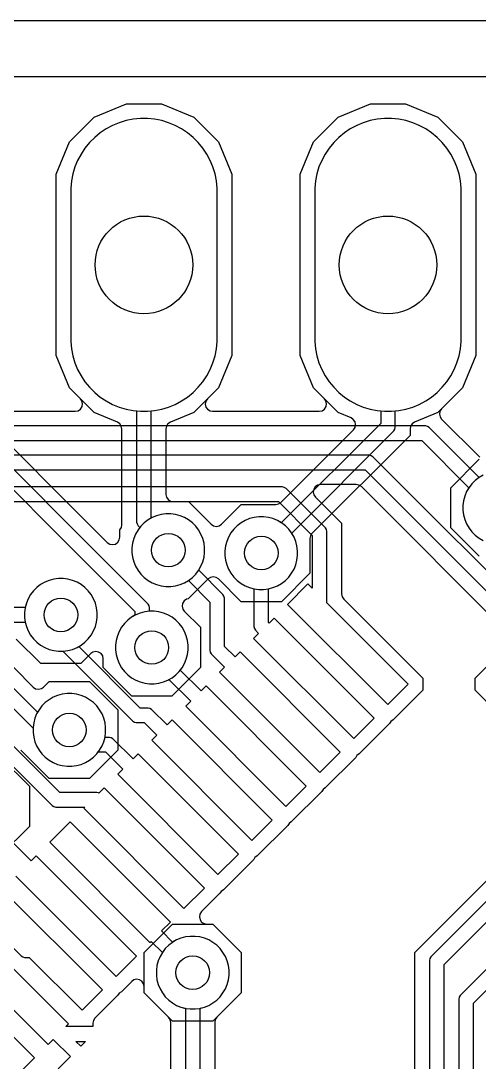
# Model space of a CAD drawing. Header units: millimetres. Extents: x 22.9 to 64.8, y 41.9 to 68.6.
# Drawn here: x 38.72 to 43.49, y 57.74 to 68.58 of the extents above; entities that cross this region are included whole.
import ezdxf

# ---------------------------------------------------------------- set-up
doc = ezdxf.new("R2010")
doc.units = ezdxf.units.MM

msp = doc.modelspace()

# ---------------------------------------------------------------- linework, layer by layer
at = {"layer": '16_copper'}
for points in [[(64.11, 67.996), (23.52, 67.996)], [(38.181, 64.593), (39.624, 63.151), (39.649, 63.134), (39.679, 63.129), (39.708, 63.135), (39.733, 63.153), (39.749, 63.178), (39.754, 63.205), (39.754, 63.28), (39.754, 63.281), (39.771, 63.306), (39.776, 63.334), (39.776, 64.332), (39.77, 64.362), (39.753, 64.387), (39.729, 64.402), (39.487, 64.503), (39.23, 64.76), (39.091, 65.096), (39.091, 66.984), (39.23, 67.32), (39.487, 67.577), (39.823, 67.716), (40.187, 67.716), (40.523, 67.577), (40.78, 67.32), (40.919, 66.984), (40.919, 65.096), (40.78, 64.76), (40.523, 64.503), (40.281, 64.402), (40.255, 64.385), (40.239, 64.36), (40.234, 64.332), (40.234, 63.652), (40.24, 63.623), (40.257, 63.598), (40.282, 63.581), (40.31, 63.576), (40.468, 63.576), (40.704, 63.34), (40.729, 63.324), (40.759, 63.318), (40.789, 63.325), (40.812, 63.34), (41.017, 63.546), (41.377, 63.546), (41.407, 63.552), (41.431, 63.568), (42.186, 64.323), (42.203, 64.348), (42.208, 64.378), (42.202, 64.408), (42.184, 64.432), (42.161, 64.447), (42.027, 64.503), (41.77, 64.76), (41.631, 65.096), (41.631, 66.984), (41.77, 67.32), (42.027, 67.577), (42.363, 67.716), (42.727, 67.716), (43.063, 67.577), (43.32, 67.32), (43.459, 66.984), (43.459, 65.096), (43.32, 64.76), (43.063, 64.503), (42.821, 64.402), (42.795, 64.385), (42.779, 64.36), (42.774, 64.332), (42.774, 64.264), (41.754, 63.245), (41.737, 63.22), (41.732, 63.191), (41.732, 62.831), (41.436, 62.535), (41.017, 62.535), (40.781, 62.771), (40.756, 62.788), (40.726, 62.794), (40.697, 62.787), (40.674, 62.771), (40.466, 62.563), (40.449, 62.56), (40.424, 62.543), (40.407, 62.517), (40.402, 62.487), (40.409, 62.458), (40.425, 62.436), (40.593, 62.268), (40.593, 61.849), (40.297, 61.553), (39.878, 61.553), (39.582, 61.849), (39.582, 61.94), (39.576, 61.97), (39.559, 61.995), (39.534, 62.011), (39.504, 62.016), (39.474, 62.009), (39.452, 61.994), (39.35, 61.892), (38.932, 61.892), (38.677, 62.146)], [(37.766, 64.578), (39.912, 62.432), (39.912, 62.394), (39.877, 62.374), (39.838, 62.343), (39.802, 62.308), (39.772, 62.269), (39.748, 62.226), (39.729, 62.18), (39.716, 62.132), (39.709, 62.083), (39.709, 62.034), (39.716, 61.985), (39.729, 61.937), (39.748, 61.891), (39.772, 61.848), (39.802, 61.809), (39.838, 61.773), (39.877, 61.743), (39.92, 61.719), (39.966, 61.7), (40.013, 61.687), (40.063, 61.68), (40.112, 61.68), (40.161, 61.687), (40.209, 61.7), (40.255, 61.719), (40.298, 61.743), (40.337, 61.773), (40.372, 61.809), (40.403, 61.848), (40.427, 61.891), (40.446, 61.937), (40.459, 61.985), (40.466, 62.034), (40.466, 62.083), (40.459, 62.132), (40.446, 62.18), (40.427, 62.226), (40.403, 62.269), (40.372, 62.308), (40.337, 62.343), (40.298, 62.374), (40.255, 62.398), (40.209, 62.417), (40.161, 62.43), (40.112, 62.437), (40.064, 62.437), (40.064, 62.474), (40.059, 62.493), (40.049, 62.51), (37.904, 64.655)], [(35.857, 64.211), (38.851, 61.217), (38.851, 61.175), (38.858, 61.126), (38.87, 61.078), (38.889, 61.033), (38.914, 60.99), (38.944, 60.95), (38.979, 60.915), (39.019, 60.885), (39.062, 60.86), (39.107, 60.841), (39.155, 60.829), (39.205, 60.822), (39.254, 60.822), (39.303, 60.829), (39.351, 60.841), (39.397, 60.86), (39.44, 60.885), (39.479, 60.915), (39.514, 60.95), (39.544, 60.99), (39.569, 61.033), (39.588, 61.078), (39.601, 61.126), (39.607, 61.175), (39.607, 61.225), (39.601, 61.274), (39.588, 61.322), (39.569, 61.368), (39.544, 61.411), (39.514, 61.45), (39.479, 61.485), (39.44, 61.515), (39.397, 61.54), (39.351, 61.559), (39.303, 61.572), (39.254, 61.578), (39.205, 61.578), (39.155, 61.572), (39.107, 61.559), (39.062, 61.54), (39.019, 61.515), (38.979, 61.485), (38.944, 61.45), (38.914, 61.411), (38.899, 61.384), (35.935, 64.348)], [(43.494, 63.007), (43.198, 63.303), (43.198, 63.721), (43.494, 64.017)], [(43.535, 63.852), (43.492, 63.827), (43.453, 63.797), (43.418, 63.762), (43.388, 63.722), (43.363, 63.68), (43.344, 63.634), (43.331, 63.586), (43.325, 63.537), (43.325, 63.487), (43.331, 63.438), (43.344, 63.39), (43.363, 63.344), (43.388, 63.301), (43.418, 63.262), (43.453, 63.227), (43.492, 63.197), (43.535, 63.172)], [(38.558, 62.321), (38.77, 62.321), (38.782, 62.275), (38.801, 62.23), (38.826, 62.187), (38.856, 62.147), (38.891, 62.112), (38.93, 62.082), (38.973, 62.057), (39.019, 62.038), (39.067, 62.026), (39.116, 62.019), (39.166, 62.019), (39.215, 62.026), (39.263, 62.038), (39.309, 62.057), (39.352, 62.082), (39.391, 62.112), (39.426, 62.147), (39.456, 62.187), (39.481, 62.23), (39.5, 62.275), (39.513, 62.323), (39.519, 62.372), (39.519, 62.422), (39.513, 62.471), (39.5, 62.519), (39.481, 62.565), (39.456, 62.608), (39.426, 62.647), (39.391, 62.682), (39.352, 62.712), (39.309, 62.737), (39.263, 62.756), (39.215, 62.769), (39.166, 62.775), (39.116, 62.775), (39.067, 62.769), (39.019, 62.756), (38.973, 62.737), (38.93, 62.712), (38.891, 62.682), (38.856, 62.647), (38.826, 62.608), (38.801, 62.565), (38.782, 62.519), (38.77, 62.473), (38.599, 62.473)], [(38.46, 62.039), (38.853, 61.646), (38.878, 61.629), (38.908, 61.624), (38.938, 61.63), (38.961, 61.646), (39.02, 61.705), (39.439, 61.705), (39.734, 61.41), (39.734, 60.991), (39.439, 60.695), (39.02, 60.695), (38.724, 60.991)], [(38.517, 60.911), (38.813, 60.615), (38.813, 60.196), (38.517, 59.9)], [(40.284, 49.225), (40.284, 58.157), (40.278, 58.186), (40.262, 58.21), (40.008, 58.465), (40.008, 58.883), (40.304, 59.179), (40.722, 59.179), (41.018, 58.883), (41.018, 58.465), (40.764, 58.21), (40.747, 58.185), (40.742, 58.157), (40.742, 49.225)], [(40.589, 48.997), (40.589, 58.303), (40.635, 58.315), (40.681, 58.334), (40.724, 58.359), (40.763, 58.389), (40.798, 58.424), (40.828, 58.463), (40.853, 58.506), (40.872, 58.552), (40.885, 58.6), (40.891, 58.649), (40.891, 58.699), (40.885, 58.748), (40.872, 58.796), (40.853, 58.842), (40.828, 58.885), (40.798, 58.924), (40.763, 58.959), (40.724, 58.989), (40.681, 59.014), (40.635, 59.033), (40.587, 59.046), (40.538, 59.052), (40.488, 59.052), (40.439, 59.046), (40.391, 59.033), (40.345, 59.014), (40.302, 58.989), (40.263, 58.959), (40.228, 58.924), (40.198, 58.885), (40.173, 58.842), (40.154, 58.796), (40.141, 58.748), (40.135, 58.699), (40.135, 58.649), (40.141, 58.6), (40.154, 58.552), (40.173, 58.506), (40.198, 58.463), (40.228, 58.424), (40.263, 58.389), (40.302, 58.359), (40.345, 58.334), (40.391, 58.315), (40.437, 58.303), (40.437, 48.997)]]:
    msp.add_lwpolyline(points, dxfattribs=at)
for points in [[(39.944, 63.282), (39.919, 63.239), (39.9, 63.193), (39.887, 63.145), (39.881, 63.096), (39.881, 63.046), (39.887, 62.997), (39.9, 62.949), (39.919, 62.903), (39.944, 62.86), (39.974, 62.821), (40.009, 62.786), (40.048, 62.756), (40.091, 62.731), (40.137, 62.712), (40.185, 62.699), (40.234, 62.693), (40.284, 62.693), (40.333, 62.699), (40.381, 62.712), (40.427, 62.731), (40.47, 62.756), (40.509, 62.786), (40.544, 62.821), (40.574, 62.86), (40.599, 62.903), (40.618, 62.949), (40.631, 62.997), (40.637, 63.046), (40.637, 63.096), (40.631, 63.145), (40.618, 63.193), (40.599, 63.239), (40.574, 63.282), (40.544, 63.321), (40.509, 63.356), (40.47, 63.386), (40.427, 63.411), (40.381, 63.43), (40.333, 63.443), (40.284, 63.449), (40.234, 63.449), (40.185, 63.443), (40.137, 63.43), (40.091, 63.411), (40.081, 63.405), (40.081, 64.52), (40.117, 64.523), (40.19, 64.538), (40.262, 64.56), (40.331, 64.588), (40.397, 64.624), (40.459, 64.665), (40.517, 64.713), (40.57, 64.766), (40.618, 64.824), (40.659, 64.886), (40.695, 64.952), (40.723, 65.021), (40.745, 65.093), (40.76, 65.166), (40.767, 65.241), (40.767, 66.839), (40.76, 66.914), (40.745, 66.987), (40.723, 67.059), (40.695, 67.128), (40.659, 67.194), (40.618, 67.256), (40.57, 67.314), (40.517, 67.367), (40.459, 67.415), (40.397, 67.456), (40.331, 67.492), (40.262, 67.52), (40.19, 67.542), (40.117, 67.557), (40.042, 67.564), (39.968, 67.564), (39.893, 67.557), (39.82, 67.542), (39.748, 67.52), (39.679, 67.492), (39.613, 67.456), (39.551, 67.415), (39.493, 67.367), (39.44, 67.314), (39.392, 67.256), (39.351, 67.194), (39.315, 67.128), (39.287, 67.059), (39.265, 66.987), (39.25, 66.914), (39.243, 66.839), (39.243, 65.241), (39.25, 65.166), (39.265, 65.093), (39.287, 65.021), (39.315, 64.952), (39.351, 64.886), (39.392, 64.824), (39.44, 64.766), (39.493, 64.713), (39.551, 64.665), (39.613, 64.624), (39.679, 64.588), (39.748, 64.56), (39.82, 64.538), (39.893, 64.523), (39.929, 64.52), (39.929, 63.363), (39.934, 63.344), (39.944, 63.326), (39.963, 63.307)], [(42.616, 64.33), (42.621, 64.349), (42.621, 64.52), (42.657, 64.523), (42.73, 64.538), (42.802, 64.56), (42.871, 64.588), (42.937, 64.624), (42.999, 64.665), (43.057, 64.713), (43.11, 64.766), (43.158, 64.824), (43.199, 64.886), (43.235, 64.952), (43.263, 65.021), (43.285, 65.093), (43.3, 65.166), (43.307, 65.241), (43.307, 66.839), (43.3, 66.914), (43.285, 66.987), (43.263, 67.059), (43.235, 67.128), (43.199, 67.194), (43.158, 67.256), (43.11, 67.314), (43.057, 67.367), (42.999, 67.415), (42.937, 67.456), (42.871, 67.492), (42.802, 67.52), (42.73, 67.542), (42.657, 67.557), (42.582, 67.564), (42.508, 67.564), (42.433, 67.557), (42.36, 67.542), (42.288, 67.52), (42.219, 67.492), (42.153, 67.456), (42.091, 67.415), (42.033, 67.367), (41.98, 67.314), (41.932, 67.256), (41.891, 67.194), (41.855, 67.128), (41.827, 67.059), (41.805, 66.987), (41.79, 66.914), (41.783, 66.839), (41.783, 65.241), (41.79, 65.166), (41.805, 65.093), (41.827, 65.021), (41.855, 64.952), (41.891, 64.886), (41.932, 64.824), (41.98, 64.766), (42.033, 64.713), (42.091, 64.665), (42.153, 64.624), (42.219, 64.588), (42.288, 64.56), (42.36, 64.538), (42.433, 64.523), (42.469, 64.52), (42.469, 64.391), (41.435, 63.357), (41.394, 63.381), (41.348, 63.399), (41.301, 63.412), (41.251, 63.419), (41.202, 63.419), (41.153, 63.412), (41.105, 63.399), (41.059, 63.381), (41.016, 63.356), (40.977, 63.326), (40.942, 63.29), (40.911, 63.251), (40.887, 63.208), (40.868, 63.162), (40.855, 63.115), (40.848, 63.065), (40.848, 63.016), (40.855, 62.967), (40.868, 62.919), (40.887, 62.873), (40.911, 62.83), (40.942, 62.791), (40.977, 62.756), (41.016, 62.725), (41.059, 62.701), (41.105, 62.682), (41.153, 62.669), (41.202, 62.662), (41.251, 62.662), (41.301, 62.669), (41.348, 62.682), (41.394, 62.701), (41.437, 62.725), (41.477, 62.756), (41.512, 62.791), (41.542, 62.83), (41.567, 62.873), (41.586, 62.919), (41.598, 62.967), (41.605, 63.016), (41.605, 63.065), (41.598, 63.115), (41.586, 63.162), (41.567, 63.208), (41.543, 63.249), (42.606, 64.312)]]:
    msp.add_lwpolyline(points, close=True, dxfattribs=at)
at = {"layer": '1_copper'}
for points in [[(64.11, 67.996), (23.52, 67.996)], [(38.18, 64.516), (39.29, 64.516), (39.32, 64.522), (39.345, 64.539), (39.361, 64.565), (39.366, 64.595), (39.359, 64.624), (39.344, 64.646), (39.23, 64.76), (39.091, 65.096), (39.091, 66.984), (39.23, 67.32), (39.487, 67.577), (39.823, 67.716), (40.187, 67.716), (40.523, 67.577), (40.78, 67.32), (40.919, 66.984), (40.919, 65.096), (40.78, 64.76), (40.666, 64.646), (40.649, 64.621), (40.644, 64.591), (40.65, 64.561), (40.668, 64.537), (40.694, 64.521), (40.72, 64.516), (41.83, 64.516), (41.86, 64.522), (41.885, 64.539), (41.901, 64.565), (41.906, 64.595), (41.899, 64.624), (41.884, 64.646), (41.77, 64.76), (41.631, 65.096), (41.631, 66.984), (41.77, 67.32), (42.027, 67.577), (42.363, 67.716), (42.727, 67.716), (43.063, 67.577), (43.32, 67.32), (43.459, 66.984), (43.459, 65.096), (43.32, 64.76), (43.103, 64.543), (43.086, 64.518), (43.081, 64.488), (43.087, 64.458), (43.103, 64.435), (43.499, 64.039)], [(43.494, 63.828), (42.974, 64.348), (42.957, 64.358), (42.938, 64.364), (37.324, 64.364)], [(37.366, 64.211), (42.896, 64.211), (43.387, 63.72), (43.363, 63.68), (43.344, 63.634), (43.331, 63.586), (43.325, 63.537), (43.325, 63.487), (43.331, 63.438), (43.344, 63.39), (43.363, 63.344), (43.388, 63.301), (43.418, 63.262), (43.453, 63.227), (43.492, 63.197), (43.535, 63.172)], [(44.18, 62.251), (42.388, 64.044), (42.37, 64.054), (42.351, 64.059), (37.841, 64.059)], [(37.883, 63.906), (42.309, 63.906), (44.072, 62.143)], [(43.803, 62.197), (42.268, 63.732), (42.243, 63.748), (42.215, 63.754), (41.843, 63.754), (41.813, 63.748), (41.788, 63.731), (41.772, 63.705), (41.767, 63.675), (41.774, 63.646), (41.789, 63.624), (42.062, 63.351), (42.062, 62.616), (42.068, 62.587), (42.084, 62.562), (42.908, 61.739), (42.908, 61.613), (42.6, 61.304), (42.576, 61.288), (42.562, 61.267), (42.246, 60.951), (42.222, 60.935), (42.209, 60.914), (41.892, 60.597), (41.869, 60.581), (41.855, 60.56), (41.539, 60.244), (41.515, 60.227), (41.502, 60.207), (41.185, 59.89), (41.161, 59.874), (41.148, 59.853), (40.832, 59.537), (40.808, 59.52), (40.795, 59.5), (40.604, 59.309), (40.588, 59.284), (40.582, 59.254), (40.589, 59.225), (40.606, 59.2), (40.632, 59.184), (40.658, 59.179), (40.722, 59.179), (41.018, 58.883), (41.018, 58.465), (40.722, 58.169), (40.304, 58.169), (40.008, 58.465), (40.008, 58.529), (40.002, 58.558), (39.985, 58.584), (39.959, 58.6), (39.929, 58.605), (39.9, 58.598), (39.878, 58.583), (39.771, 58.476), (39.747, 58.46), (39.734, 58.439), (39.496, 58.201), (39.479, 58.176), (39.474, 58.147), (39.474, 58.112), (39.191, 58.112), (39.22, 58.14), (38.177, 59.183)], [(38.471, 63.576), (41.405, 63.576), (41.757, 63.224), (41.757, 62.674), (41.712, 62.719), (41.5, 62.507), (42.543, 61.464), (42.755, 61.676), (41.91, 62.522), (41.91, 63.266), (41.904, 63.285), (41.894, 63.303), (41.484, 63.713), (41.466, 63.723), (41.447, 63.729), (38.43, 63.729)], [(43.682, 61.383), (43.452, 61.613), (43.452, 61.739), (43.803, 62.09)], [(38.527, 60.936), (39.052, 60.412), (39.069, 60.402), (39.089, 60.396), (39.39, 60.396), (39.379, 60.385), (40.422, 59.342), (40.634, 59.555), (39.591, 60.597), (39.536, 60.542), (39.533, 60.544), (39.514, 60.549), (39.13, 60.549), (38.606, 61.073)], [(36.98, 60.596), (38.727, 58.848), (38.745, 58.838), (38.764, 58.833), (38.81, 58.833), (39.361, 58.282), (39.573, 58.494), (38.53, 59.537)], [(42.824, 52.955), (42.824, 58.885), (44.448, 60.509)], [(44.717, 60.563), (42.992, 58.838), (42.982, 58.82), (42.977, 58.801), (42.977, 45.879)], [(43.129, 45.837), (43.129, 58.759), (44.825, 60.455)], [(45.071, 60.209), (43.297, 58.435), (43.287, 58.418), (43.282, 58.398), (43.282, 46.933), (43.287, 46.914), (43.297, 46.896), (44.497, 45.696)], [(38.672, 59.678), (39.715, 58.635), (39.927, 58.847), (38.884, 59.89), (38.832, 59.838), (38.553, 60.117)], [(44.605, 45.804), (43.434, 46.975), (43.434, 58.357), (45.179, 60.102)], [(37.965, 58.971), (39.008, 57.928), (39.06, 57.98), (39.066, 57.975), (39.24, 57.801), (39.113, 57.674)], [(38.654, 57.575), (38.866, 57.787), (37.823, 58.83)]]:
    msp.add_lwpolyline(points, dxfattribs=at)
for points in [[(40.117, 64.523), (40.19, 64.538), (40.262, 64.56), (40.331, 64.588), (40.397, 64.624), (40.459, 64.665), (40.517, 64.713), (40.57, 64.766), (40.618, 64.824), (40.659, 64.886), (40.695, 64.952), (40.723, 65.021), (40.745, 65.093), (40.76, 65.166), (40.767, 65.241), (40.767, 66.839), (40.76, 66.914), (40.745, 66.987), (40.723, 67.059), (40.695, 67.128), (40.659, 67.194), (40.618, 67.256), (40.57, 67.314), (40.517, 67.367), (40.459, 67.415), (40.397, 67.456), (40.331, 67.492), (40.262, 67.52), (40.19, 67.542), (40.117, 67.557), (40.042, 67.564), (39.968, 67.564), (39.893, 67.557), (39.82, 67.542), (39.748, 67.52), (39.679, 67.492), (39.613, 67.456), (39.551, 67.415), (39.493, 67.367), (39.44, 67.314), (39.392, 67.256), (39.351, 67.194), (39.315, 67.128), (39.287, 67.059), (39.265, 66.987), (39.25, 66.914), (39.243, 66.839), (39.243, 65.241), (39.25, 65.166), (39.265, 65.093), (39.287, 65.021), (39.315, 64.952), (39.351, 64.886), (39.392, 64.824), (39.44, 64.766), (39.493, 64.713), (39.551, 64.665), (39.613, 64.624), (39.679, 64.588), (39.748, 64.56), (39.82, 64.538), (39.893, 64.523), (39.968, 64.516), (40.042, 64.516)], [(42.657, 64.523), (42.73, 64.538), (42.802, 64.56), (42.871, 64.588), (42.937, 64.624), (42.999, 64.665), (43.057, 64.713), (43.11, 64.766), (43.158, 64.824), (43.199, 64.886), (43.235, 64.952), (43.263, 65.021), (43.285, 65.093), (43.3, 65.166), (43.307, 65.241), (43.307, 66.839), (43.3, 66.914), (43.285, 66.987), (43.263, 67.059), (43.235, 67.128), (43.199, 67.194), (43.158, 67.256), (43.11, 67.314), (43.057, 67.367), (42.999, 67.415), (42.937, 67.456), (42.871, 67.492), (42.802, 67.52), (42.73, 67.542), (42.657, 67.557), (42.582, 67.564), (42.508, 67.564), (42.433, 67.557), (42.36, 67.542), (42.288, 67.52), (42.219, 67.492), (42.153, 67.456), (42.091, 67.415), (42.033, 67.367), (41.98, 67.314), (41.932, 67.256), (41.891, 67.194), (41.855, 67.128), (41.827, 67.059), (41.805, 66.987), (41.79, 66.914), (41.783, 66.839), (41.783, 65.241), (41.79, 65.166), (41.805, 65.093), (41.827, 65.021), (41.855, 64.952), (41.891, 64.886), (41.932, 64.824), (41.98, 64.766), (42.033, 64.713), (42.091, 64.665), (42.153, 64.624), (42.219, 64.588), (42.288, 64.56), (42.36, 64.538), (42.433, 64.523), (42.508, 64.516), (42.582, 64.516)], [(40.838, 62.592), (40.828, 62.61), (40.575, 62.862), (40.599, 62.903), (40.618, 62.949), (40.631, 62.997), (40.637, 63.046), (40.637, 63.096), (40.631, 63.145), (40.618, 63.193), (40.599, 63.239), (40.574, 63.282), (40.544, 63.321), (40.509, 63.356), (40.47, 63.386), (40.427, 63.411), (40.381, 63.43), (40.333, 63.443), (40.284, 63.449), (40.234, 63.449), (40.185, 63.443), (40.137, 63.43), (40.091, 63.411), (40.048, 63.386), (40.009, 63.356), (39.974, 63.321), (39.944, 63.282), (39.919, 63.239), (39.9, 63.193), (39.887, 63.145), (39.881, 63.096), (39.881, 63.046), (39.887, 62.997), (39.9, 62.949), (39.919, 62.903), (39.944, 62.86), (39.974, 62.821), (40.009, 62.786), (40.048, 62.756), (40.091, 62.731), (40.137, 62.712), (40.185, 62.699), (40.234, 62.693), (40.284, 62.693), (40.333, 62.699), (40.381, 62.712), (40.427, 62.731), (40.468, 62.755), (40.691, 62.531), (40.691, 62.028), (40.696, 62.008), (40.706, 61.991), (40.845, 61.852), (40.793, 61.8), (41.836, 60.757), (42.048, 60.969), (41.005, 62.012), (40.953, 61.96), (40.843, 62.069), (40.843, 62.573)], [(41.147, 62.153), (42.19, 61.11), (42.402, 61.322), (41.359, 62.365), (41.307, 62.313), (41.303, 62.317), (41.303, 62.669), (41.348, 62.682), (41.394, 62.701), (41.437, 62.725), (41.477, 62.756), (41.512, 62.791), (41.542, 62.83), (41.567, 62.873), (41.586, 62.919), (41.598, 62.967), (41.605, 63.016), (41.605, 63.065), (41.598, 63.115), (41.586, 63.162), (41.567, 63.208), (41.542, 63.251), (41.512, 63.29), (41.477, 63.326), (41.437, 63.356), (41.394, 63.381), (41.348, 63.399), (41.301, 63.412), (41.251, 63.419), (41.202, 63.419), (41.153, 63.412), (41.105, 63.399), (41.059, 63.381), (41.016, 63.356), (40.977, 63.326), (40.942, 63.29), (40.911, 63.251), (40.887, 63.208), (40.868, 63.162), (40.855, 63.115), (40.848, 63.065), (40.848, 63.016), (40.855, 62.967), (40.868, 62.919), (40.887, 62.873), (40.911, 62.83), (40.942, 62.791), (40.977, 62.756), (41.016, 62.725), (41.059, 62.701), (41.105, 62.682), (41.15, 62.669), (41.15, 62.275), (41.156, 62.256), (41.166, 62.239), (41.199, 62.205)], [(39.327, 62.068), (39.352, 62.082), (39.391, 62.112), (39.426, 62.147), (39.456, 62.187), (39.481, 62.23), (39.5, 62.275), (39.513, 62.323), (39.519, 62.372), (39.519, 62.422), (39.513, 62.471), (39.5, 62.519), (39.481, 62.565), (39.456, 62.608), (39.426, 62.647), (39.391, 62.682), (39.352, 62.712), (39.309, 62.737), (39.263, 62.756), (39.215, 62.769), (39.166, 62.775), (39.116, 62.775), (39.067, 62.769), (39.019, 62.756), (38.973, 62.737), (38.93, 62.712), (38.891, 62.682), (38.856, 62.647), (38.826, 62.608), (38.801, 62.565), (38.782, 62.519), (38.769, 62.471), (38.763, 62.422), (38.763, 62.372), (38.769, 62.323), (38.782, 62.275), (38.801, 62.23), (38.826, 62.187), (38.856, 62.147), (38.891, 62.112), (38.93, 62.082), (38.973, 62.057), (39.019, 62.038), (39.067, 62.026), (39.116, 62.019), (39.161, 62.019), (39.889, 61.291), (39.906, 61.281), (39.926, 61.276), (40.007, 61.276), (40.138, 61.145), (40.086, 61.092), (41.129, 60.049), (41.341, 60.262), (40.298, 61.305), (40.246, 61.252), (40.085, 61.413), (40.068, 61.423), (40.049, 61.428), (39.967, 61.428)], [(41.695, 60.615), (40.652, 61.658), (40.6, 61.606), (40.383, 61.822), (40.403, 61.848), (40.427, 61.891), (40.446, 61.937), (40.459, 61.985), (40.466, 62.034), (40.466, 62.083), (40.459, 62.132), (40.446, 62.18), (40.427, 62.226), (40.403, 62.269), (40.372, 62.308), (40.337, 62.343), (40.298, 62.374), (40.255, 62.398), (40.209, 62.417), (40.161, 62.43), (40.112, 62.437), (40.063, 62.437), (40.013, 62.43), (39.966, 62.417), (39.92, 62.398), (39.877, 62.374), (39.838, 62.343), (39.802, 62.308), (39.772, 62.269), (39.748, 62.226), (39.729, 62.18), (39.716, 62.132), (39.709, 62.083), (39.709, 62.034), (39.716, 61.985), (39.729, 61.937), (39.748, 61.891), (39.772, 61.848), (39.802, 61.809), (39.838, 61.773), (39.877, 61.743), (39.92, 61.719), (39.966, 61.7), (40.013, 61.687), (40.063, 61.68), (40.112, 61.68), (40.161, 61.687), (40.209, 61.7), (40.255, 61.719), (40.265, 61.725), (40.492, 61.498), (40.44, 61.446), (41.483, 60.403)], [(39.601, 61.126), (39.607, 61.175), (39.607, 61.225), (39.601, 61.274), (39.588, 61.322), (39.569, 61.368), (39.544, 61.411), (39.514, 61.45), (39.479, 61.485), (39.44, 61.515), (39.397, 61.54), (39.351, 61.559), (39.303, 61.572), (39.254, 61.578), (39.205, 61.578), (39.155, 61.572), (39.107, 61.559), (39.062, 61.54), (39.019, 61.515), (38.979, 61.485), (38.944, 61.45), (38.914, 61.411), (38.889, 61.368), (38.87, 61.322), (38.858, 61.274), (38.851, 61.225), (38.851, 61.175), (38.858, 61.126), (38.87, 61.078), (38.889, 61.033), (38.914, 60.99), (38.944, 60.95), (38.979, 60.915), (39.019, 60.885), (39.062, 60.86), (39.107, 60.841), (39.155, 60.829), (39.205, 60.822), (39.254, 60.822), (39.303, 60.829), (39.351, 60.841), (39.397, 60.86), (39.44, 60.885), (39.479, 60.915), (39.514, 60.95), (39.53, 60.971), (39.605, 60.971), (39.785, 60.791), (39.733, 60.739), (40.775, 59.696), (40.988, 59.908), (39.945, 60.951), (39.892, 60.899), (39.683, 61.108), (39.666, 61.118), (39.646, 61.123), (39.6, 61.123)], [(40.587, 58.302), (40.635, 58.315), (40.681, 58.334), (40.724, 58.359), (40.763, 58.389), (40.798, 58.424), (40.828, 58.463), (40.853, 58.506), (40.872, 58.552), (40.885, 58.6), (40.891, 58.649), (40.891, 58.699), (40.885, 58.748), (40.872, 58.796), (40.853, 58.842), (40.828, 58.885), (40.798, 58.924), (40.763, 58.959), (40.724, 58.989), (40.681, 59.014), (40.635, 59.033), (40.587, 59.046), (40.538, 59.052), (40.488, 59.052), (40.439, 59.046), (40.391, 59.033), (40.345, 59.014), (40.304, 58.99), (40.187, 59.108), (40.281, 59.201), (39.238, 60.244), (39.025, 60.032), (40.068, 58.989), (40.079, 59), (40.197, 58.883), (40.173, 58.842), (40.154, 58.796), (40.141, 58.748), (40.135, 58.699), (40.135, 58.649), (40.141, 58.6), (40.154, 58.552), (40.173, 58.506), (40.198, 58.463), (40.228, 58.424), (40.263, 58.389), (40.302, 58.359), (40.345, 58.334), (40.391, 58.315), (40.439, 58.302), (40.488, 58.296), (40.538, 58.296)], [(39.296, 57.959), (39.398, 57.959), (39.347, 57.909)]]:
    msp.add_lwpolyline(points, close=True, dxfattribs=at)
at = {"layer": 'drills_PTH'}
for centre in [(40.005, 66.04), (42.545, 66.04)]:
    msp.add_circle(centre, 0.508, dxfattribs=at)
at = {"layer": 'drills_via_1_16'}
for centre in [(40.259, 63.071), (41.227, 63.041), (39.141, 62.397), (40.087, 62.058), (39.229, 61.2), (40.513, 58.674)]:
    msp.add_circle(centre, 0.175, dxfattribs=at)
at = {"layer": 'outline'}
msp.add_lwpolyline([(22.86, 41.91), (64.77, 41.91), (64.77, 68.58), (22.86, 68.58), (22.86, 41.91)], close=True, dxfattribs=at)

doc.saveas('drawing.dxf')
